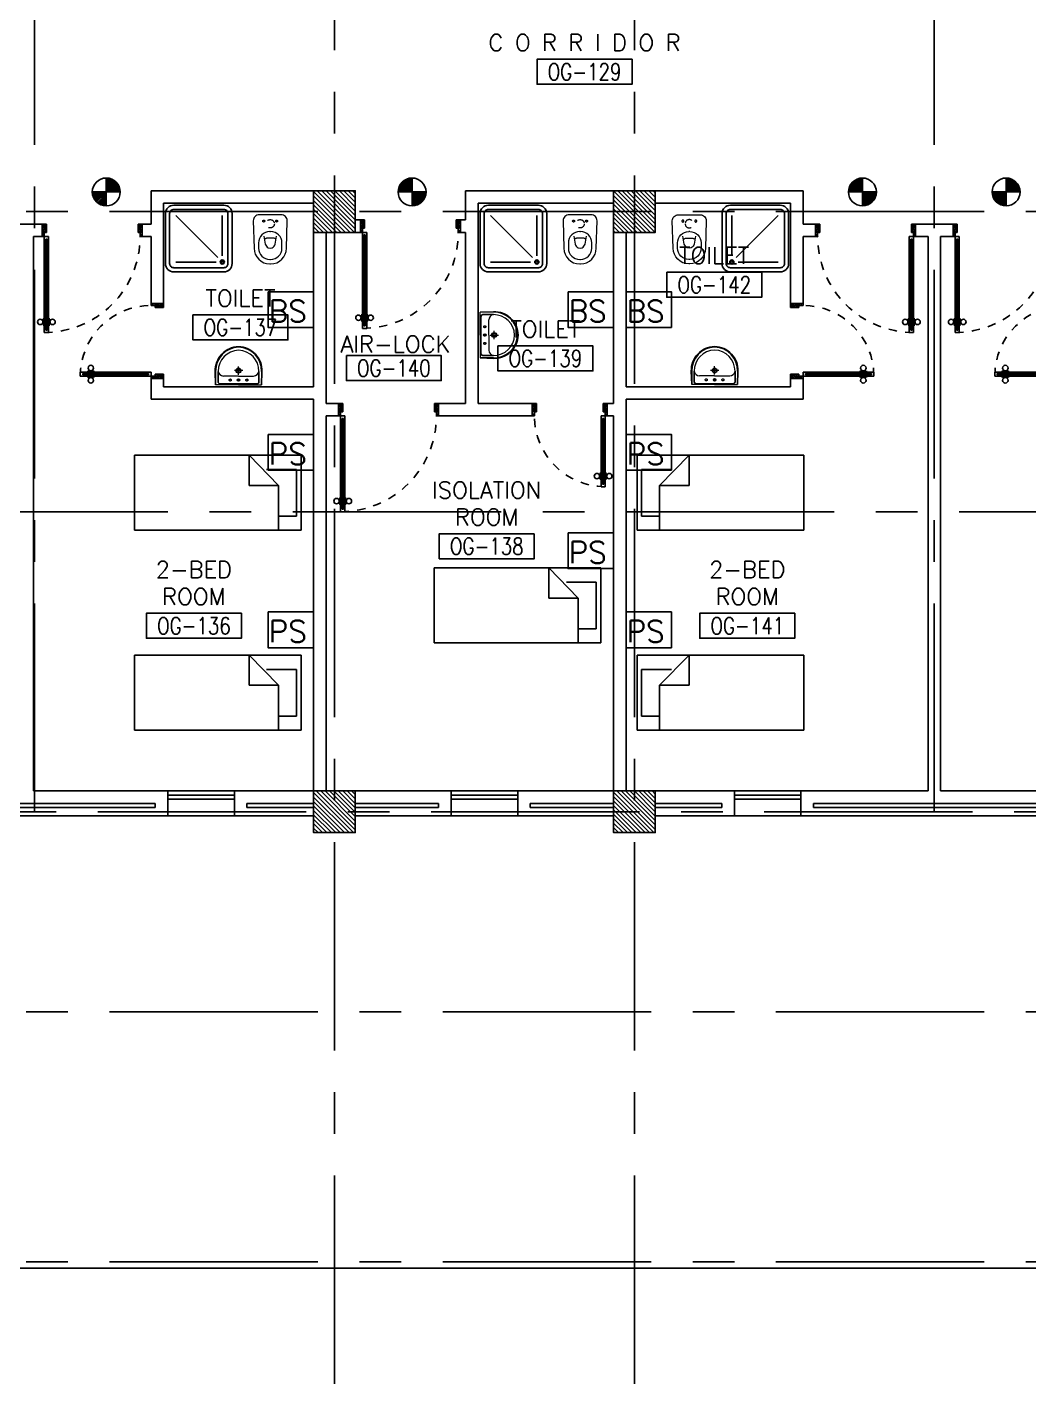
# Model space of a CAD drawing. Extents: x 276011.4 to 276105.3, y 57291.9 to 57371.4.
# Drawn here: x 276073.13 to 276085.15, y 57291.9 to 57308.18 of the extents above; entities that cross this region are included whole.
import ezdxf
from ezdxf.enums import TextEntityAlignment as Align

# ---------------------------------------------------------------- set-up
doc = ezdxf.new("R2010")
doc.units = 0
doc.header["$MEASUREMENT"] = 0
doc.header["$PDMODE"] = 34
for name, pattern in [('CENTERX2', [4, 2.5, -0.5, 0.5, -0.5]), ('DASHED', [0.75, 0.5, -0.25]), ('HIDDEN', [0.375, 0.25, -0.125]), ('HIDDEN2', [0.1875, 0.125, -0.0625])]:
    doc.linetypes.add(name, pattern=pattern)
doc.layers.get('0').update_dxf_attribs({"color": 11, "linetype": 'CONTINUOUS'})
doc.layers.get('DEFPOINTS').update_dxf_attribs({"color": 11, "linetype": 'CONTINUOUS'})
for name, color, linetype in [('AX-DIM', 11, 'CONTINUOUS'), ('AXES', 11, 'CENTERX2'), ('COL', 11, 'CONTINUOUS'), ('DOOR', 11, 'CONTINUOUS'), ('E-SYSTEM', 4, 'CONTINUOUS'), ('FIX', 11, 'CONTINUOUS'), ('FUR', 11, 'CONTINUOUS'), ('HAT', 11, 'CONTINUOUS'), ('INSUL', 11, 'CONTINUOUS'), ('RM-BOX', 11, 'CONTINUOUS'), ('RM-NAME', 11, 'CONTINUOUS'), ('RM-NO', 11, 'CONTINUOUS'), ('WALL', 11, 'CONTINUOUS'), ('WIN', 11, 'CONTINUOUS')]:
    doc.layers.add(name, color=color, linetype=linetype)
doc.styles.add('ROMANS', font='ROMANS.shx', dxfattribs={"width": 0.6})
doc.dimstyles.new('STANDARD in', dxfattribs={"dimtxt": 0.24, "dimasz": 0.1, "dimexe": 0.07, "dimexo": 0.05, "dimgap": 0.05, "dimtad": 1, "dimdec": 0, "dimlfac": 1000, "dimzin": 0, "dimdsep": 46, "dimtxsty": 'ROMANS', "dimblk": 'ARCHTICK', "dimcen": 0.05, "dimdle": 0.05, "dimclrd": 7, "dimclre": 7, "dimclrt": 2, "dimadec": 0, "dimazin": 0, "dimtfac": 1, "dimtdec": 0, "dimtmove": 2, "dimatfit": 3, "dimldrblk": 'ARCHTICK', "dimfxl": 0, "dimtolj": 1, "dimtzin": 0, "dimarcsym": 0})

# ---------------------------------------------------------------- blocks, each defined once
blk = doc.blocks.new('_ARCHTICK')
at = {"color": 0, "linetype": 'ByBlock', "const_width": 0.15}
blk.add_lwpolyline([(-0.5, -0.5), (0.5, 0.5)], dxfattribs=at)
blk = doc.blocks.new('*D160')
at = {"layer": 'AX-DIM', "color": 7, "lineweight": -2, "ltscale": 0.3}
for p, q in [((276103.265, 57298.513), (276103.985, 57298.513)), ((276103.915, 57298.563), (276103.915, 57293.238)), ((276061.32, 57293.288), (276103.985, 57293.288))]:
    blk.add_line(p, q, dxfattribs=at)
at = {"layer": 'DEFPOINTS', "color": 0, "ltscale": 0.3}
for p in [(276103.215, 57298.513), (276061.27, 57293.288), (276103.915, 57293.288)]:
    blk.add_point(p, dxfattribs=at)
at = {"layer": 'AX-DIM', "color": 7, "lineweight": -2, "ltscale": 0.3, "xscale": 0.1, "yscale": 0.1, "zscale": 0.1}
for p, rotation in [((276103.915, 57298.513), 90), ((276103.915, 57293.288), 270)]:
    blk.add_blockref('_ARCHTICK', p, dxfattribs=dict(at, rotation=rotation))
at = {"layer": 'AX-DIM', "color": 2, "ltscale": 0.3, "insert": (276103.745, 57295.9), "char_height": 0.24, "attachment_point": 5, "rotation": 90, "style": 'ROMANS'}
blk.add_mtext('\\A1;5225', dxfattribs=at)
blk = doc.blocks.new('RM1')
at = {"layer": 'RM-BOX'}
blk.add_lwpolyline([(570, -200), (-570, -200), (-570, -500), (570, -500)], close=True, dxfattribs=at)
at = {"layer": 'RM-NAME', "style": 'ROMANS'}
for tag, p in [('ROOMNAME1', (0, 324)), ('ROOMNAME2', (0, 0))]:
    blk.add_attdef(tag, text='', height=200, dxfattribs=at).set_placement(p, align=Align.MIDDLE)
at = {"layer": 'RM-NO', "style": 'ROMANS', "width": 0.8}
blk.add_attdef('ROOMNO', text='', height=200, dxfattribs=at).set_placement((0, -350), align=Align.MIDDLE)
blk = doc.blocks.new('*X49')
at = {"color": 0}
for p, q in [((235129, 169898), (235620, 170390)), ((235129, 169951), (235567, 170390)), ((235129, 170004), (235514, 170390)), ((235129, 170057), (235461, 170390)), ((235129, 170110), (235408, 170390)), ((235129, 170163), (235355, 170390)), ((235129, 170216), (235302, 170390)), ((235129, 170269), (235249, 170390)), ((235129, 170322), (235196, 170390)), ((235129, 170375), (235143, 170390)), ((235173, 169890), (235629, 170345)), ((235226, 169890), (235629, 170292)), ((235279, 169890), (235629, 170239)), ((235332, 169890), (235629, 170186)), ((235385, 169890), (235629, 170133)), ((235439, 169890), (235629, 170080)), ((235492, 169890), (235629, 170027)), ((235545, 169890), (235629, 169974)), ((235598, 169890), (235629, 169921))]:
    blk.add_line(p, q, dxfattribs=at)
blk = doc.blocks.new('COL50')
at = {"layer": 'COL'}
blk.add_lwpolyline([(-250, 250), (-250, -250), (250, -250), (250, 250)], close=True, dxfattribs=at)
blk = doc.blocks.new('*X46')
at = {"color": 0}
for p, q in [((235129, 177110), (235608, 177590)), ((235129, 177163), (235555, 177590)), ((235129, 177217), (235502, 177590)), ((235129, 177270), (235449, 177590)), ((235129, 177323), (235396, 177590)), ((235129, 177376), (235343, 177590)), ((235129, 177429), (235290, 177590)), ((235129, 177482), (235237, 177590)), ((235129, 177535), (235184, 177590)), ((235161, 177090), (235629, 177557)), ((235214, 177090), (235629, 177504)), ((235267, 177090), (235629, 177451)), ((235320, 177090), (235629, 177398)), ((235373, 177090), (235629, 177345)), ((235426, 177090), (235629, 177292)), ((235479, 177090), (235629, 177239)), ((235532, 177090), (235629, 177186)), ((235585, 177090), (235629, 177133))]:
    blk.add_line(p, q, dxfattribs=at)
blk = doc.blocks.new('*X50')
at = {"color": 0}
for p, q in [((238727, 169890), (239227, 170390)), ((238729, 169945), (239174, 170390)), ((238729, 169998), (239121, 170390)), ((238729, 170051), (239067, 170390)), ((238729, 170104), (239014, 170390)), ((238729, 170157), (238961, 170390)), ((238729, 170210), (238908, 170390)), ((238729, 170263), (238855, 170390)), ((238729, 170316), (238802, 170390)), ((238729, 170369), (238749, 170390)), ((238780, 169890), (239229, 170339)), ((238833, 169890), (239229, 170286)), ((238886, 169890), (239229, 170233)), ((238939, 169890), (239229, 170180)), ((238992, 169890), (239229, 170127)), ((239045, 169890), (239229, 170074)), ((239098, 169890), (239229, 170020)), ((239151, 169890), (239229, 169967)), ((239204, 169890), (239229, 169914))]:
    blk.add_line(p, q, dxfattribs=at)
blk = doc.blocks.new('*X45')
at = {"color": 0}
for p, q in [((238729, 177104), (239214, 177590)), ((238729, 177157), (239161, 177590)), ((238729, 177210), (239108, 177590)), ((238729, 177263), (239055, 177590)), ((238729, 177316), (239002, 177590)), ((238729, 177369), (238949, 177590)), ((238729, 177422), (238896, 177590)), ((238729, 177475), (238843, 177590)), ((238729, 177528), (238790, 177590)), ((238729, 177581), (238737, 177590)), ((238767, 177090), (239229, 177551)), ((238820, 177090), (239229, 177498)), ((238873, 177090), (239229, 177445)), ((238926, 177090), (239229, 177392)), ((238979, 177090), (239229, 177339)), ((239032, 177090), (239229, 177286)), ((239085, 177090), (239229, 177233)), ((239138, 177090), (239229, 177180)), ((239191, 177090), (239229, 177127))]:
    blk.add_line(p, q, dxfattribs=at)
blk = doc.blocks.new('DOOR100')
at = {"layer": 'DOOR', "color": 0, "linetype": 'ByBlock'}
for p, q in [((-82, 1205), (-91, 1205)), ((-91, 1205), (-91, 1140)), ((-82, 1140), (-91, 1140)), ((-75, 1218), (-82, 1218)), ((-82, 1128), (-82, 1218)), ((-82, 1205), (-82, 1140)), ((-25, 1300), (-75, 1300)), ((-75, 1300), (-25, 1300)), ((-75, 1250), (-75, 1300)), ((-58, 1250), (-75, 1250)), ((-42, 1270), (-58, 1270)), ((-58, 1250), (-58, 1270)), ((-42, 1250), (-42, 1270)), ((-25, 1250), (-42, 1250)), ((-25, 1250), (-25, 1300)), ((-25, 1218), (-18, 1218)), ((-18, 1128), (-18, 1218)), ((-18, 1205), (-9, 1205)), ((-18, 1205), (-18, 1140)), ((-18, 1140), (-9, 1140)), ((-9, 1205), (-9, 1140)), ((-75, 1128), (-82, 1128)), ((-25, 1128), (-18, 1128)), ((-75, 200), (-58, 200)), ((-75, 150), (-75, 200)), ((-58, 200), (-58, 180)), ((-58, 180), (-42, 180)), ((-42, 200), (-25, 200)), ((-42, 180), (-42, 200)), ((-25, 200), (-25, 150)), ((-1200, 0), (-1200, 150)), ((-1200, 150), (-1175, 150)), ((-1200, 150), (-1200, 0)), ((-1150, 0), (-1200, 0)), ((-1175, 150), (-1175, 100)), ((-1175, 100), (-1150, 100)), ((-1150, 100), (-1150, 0)), ((-75, 150), (-25, 150)), ((-50, 100), (-50, 0)), ((-25, 100), (-50, 100)), ((-50, 0), (0, 0)), ((0, 150), (-25, 150)), ((-25, 150), (-25, 100)), ((0, 150), (0, 0))]:
    blk.add_line(p, q, dxfattribs=at)
at = {"layer": 'DOOR', "linetype": 'ByBlock'}
for p, q in [((-75, 1250), (-75, 200)), ((-58, 200), (-58, 1250)), ((-42, 200), (-42, 1250)), ((-25, 200), (-25, 1250)), ((0, 0), (0, 150))]:
    blk.add_line(p, q, dxfattribs=at)
at = {"layer": 'DOOR', "color": 9, "linetype": 'ByBlock'}
for p, q in [((-1150, 0), (-1200, 114)), ((-1150, 0), (-1200, 40)), ((-1150, 0), (-1163, 100)), ((-50, 0), (0, 114)), ((-50, 0), (-37, 100)), ((-50, 0), (0, 40))]:
    blk.add_line(p, q, dxfattribs=at)
at = {"layer": 'DOOR', "color": 0, "linetype": 'ByBlock'}
for centre in [(-124, 1173), (24, 1173)]:
    blk.add_circle(centre, 32.4, dxfattribs=at)
at = {"layer": 'DOOR', "linetype": 'HIDDEN', "ltscale": 0.5}
blk.add_arc((-25, 150), 1150, 90, 180.0001, dxfattribs=at)
at = {"layer": 'DOOR', "color": 9, "linetype": 'ByBlock'}
for centre, radius, start, end in [((-1150, 0), 154, 103.7142, 108.8947), ((-1150, 0), 134, 100.72, 111.8402), ((-1150, 0), 94.4, 90, 121.9818), ((-1150, 0), 74.4, 90, 132.2236), ((-1150, 0), 54.4, 90, 156.7926), ((-1150, 0), 34.4, 90, 180), ((-1150, 0), 14.4, 90, 180), ((-50, 0), 94.4, 58.0182, 90), ((-50, 0), 74.4, 47.7764, 90), ((-50, 0), 54.4, 23.2074, 90), ((-50, 0), 34.4, 0, 90), ((-50, 0), 14.4, 0, 90), ((-50, 0), 134, 68.1598, 79.28), ((-50, 0), 114, 64.0838, 77.3774), ((-50, 0), 154, 71.1053, 76.2858)]:
    blk.add_arc(centre, radius, start, end, dxfattribs=at)
blk = doc.blocks.new('DOOR90')
at = {"layer": 'DOOR', "color": 0, "linetype": 'ByBlock'}
for p, q in [((-150, 0), (-150, -25)), ((-150, 0), (0, 0)), ((0, -50), (0, 0)), ((-1000, -25), (-1000, -75)), ((-1000, -75), (-1000, -25)), ((-950, -25), (-1000, -25)), ((-950, -75), (-1000, -75)), ((-970, -42), (-970, -58)), ((-950, -42), (-970, -42)), ((-950, -58), (-970, -58)), ((-950, -25), (-950, -42)), ((-950, -58), (-950, -75)), ((-918, -25), (-918, -18)), ((-828, -18), (-918, -18)), ((-918, -75), (-918, -82)), ((-828, -82), (-918, -82)), ((-905, -18), (-905, -9)), ((-905, -9), (-840, -9)), ((-905, -18), (-840, -18)), ((-905, -82), (-905, -91)), ((-905, -82), (-840, -82)), ((-905, -91), (-840, -91)), ((-840, -18), (-840, -9)), ((-840, -82), (-840, -91)), ((-828, -25), (-828, -18)), ((-828, -75), (-828, -82)), ((-200, -42), (-200, -25)), ((-200, -25), (-150, -25)), ((-180, -42), (-200, -42)), ((-200, -75), (-200, -58)), ((-200, -58), (-180, -58)), ((-150, -75), (-200, -75)), ((-180, -58), (-180, -42)), ((-150, -75), (-150, -25)), ((-150, -25), (-100, -25)), ((-100, -25), (-100, -50)), ((-100, -50), (0, -50)), ((-150, -900), (-150, -875)), ((-150, -875), (-100, -875)), ((0, -900), (-150, -900)), ((-150, -900), (0, -900)), ((-100, -850), (0, -850)), ((-100, -875), (-100, -850)), ((0, -850), (0, -900))]:
    blk.add_line(p, q, dxfattribs=at)
at = {"layer": 'DOOR', "color": 9, "linetype": 'ByBlock'}
for p, q in [((0, -50), (-114, 0)), ((0, -50), (-40, 0)), ((0, -50), (-100, -37)), ((0, -850), (-114, -900)), ((0, -850), (-100, -863)), ((0, -850), (-40, -900))]:
    blk.add_line(p, q, dxfattribs=at)
at = {"layer": 'DOOR', "linetype": 'ByBlock'}
for p, q in [((-200, -25), (-950, -25)), ((-200, -42), (-950, -42)), ((-200, -58), (-950, -58)), ((-950, -75), (-200, -75))]:
    blk.add_line(p, q, dxfattribs=at)
at = {"layer": 'DOOR', "color": 0, "linetype": 'ByBlock'}
for centre in [(-873, 24), (-873, -124)]:
    blk.add_circle(centre, 32.4, dxfattribs=at)
at = {"layer": 'DOOR', "color": 9, "linetype": 'ByBlock'}
for centre, radius, start, end in [((0, -50), 154, 161.1053, 166.2858), ((0, -50), 134, 158.1598, 169.28), ((0, -50), 94.4, 148.0182, 180), ((0, -50), 74.4, 137.7764, 180), ((0, -50), 114, 154.0838, 167.3774), ((0, -50), 54.4, 113.2074, 180), ((0, -50), 34.4, 90, 180), ((0, -50), 14.4, 90, 180), ((0, -850), 154, 193.7142, 198.8947), ((0, -850), 134, 190.72, 201.8402), ((0, -850), 94.4, 180, 211.9818), ((0, -850), 74.4, 180, 222.2236), ((0, -850), 54.4, 180, 246.7926), ((0, -850), 34.4, 180, 270), ((0, -850), 14.4, 180, 270)]:
    blk.add_arc(centre, radius, start, end, dxfattribs=at)
at = {"layer": 'DOOR', "linetype": 'HIDDEN', "ltscale": 0.5}
blk.add_arc((-150, -25), 850, 180, 270, dxfattribs=at)
blk = doc.blocks.new('LAV1')
at = {"layer": 'FIX', "linetype": 'ByBlock', "ltscale": 0.3}
for p, q in [((-280, 210), (-275, 50)), ((-245, 210), (-245, 85)), ((245, 210), (245, 85)), ((280, 210), (275, 50)), ((0, 60), (-220, 60)), ((0, 60), (220, 60))]:
    blk.add_line(p, q, dxfattribs=at)
at = {"layer": 'FIX', "linetype": 'Continuous', "lineweight": 20}
for p, q in [((-275, 210), (-275, 50)), ((275, 210), (275, 50)), ((0, 50), (-275, 50)), ((0, 50), (-252, 50)), ((0, 155), (-181, 155)), ((0, 155), (181, 155)), ((0, 50), (252, 50)), ((0, 50), (275, 50))]:
    blk.add_line(p, q, dxfattribs=at)
at = {"layer": 'FIX', "linetype": 'DASHED', "lineweight": 20, "ltscale": 0.05}
for p, q in [((50, 220), (-50, 220)), ((0, 170), (0, 270)), ((0, 170), (0, 270))]:
    blk.add_line(p, q, dxfattribs=at)
at = {"layer": 'FIX', "lineweight": 20}
for p, q in [((16, 107), (-15, 107)), ((0, 92), (0, 123))]:
    blk.add_line(p, q, dxfattribs=at)
for centre, radius in [((0, 220), 29.5), ((0, 220), 22.5), ((0, 107), 15.5)]:
    blk.add_circle(centre, radius, dxfattribs=at)
at = {"layer": 'FIX', "linetype": 'HIDDEN', "lineweight": 20, "ltscale": 0.05}
for centre in [(-100, 107), (100, 107)]:
    blk.add_circle(centre, 12.4, dxfattribs=at)
at = {"layer": 'FIX', "linetype": 'ByBlock', "ltscale": 0.3}
for centre, radius, start, end in [((7, 220), 287, 91.3776, 182.0064), ((-7, 220), 287, 357.9936, 88.6224), ((-220, 85), 24.9, 179.7021, 269.9486), ((220, 85), 24.9, 270.0514, 0.2979)]:
    blk.add_arc(centre, radius, start, end, dxfattribs=at)
at = {"layer": 'FIX', "linetype": 'Continuous', "lineweight": 20}
for centre, radius, start, end in [((8, 217), 283, 91.6988, 181.351), ((-8, 217), 283, 358.649, 88.3012), ((8, 212), 253, 91.7328, 180.4884), ((-8, 212), 253, 359.5116, 88.2672), ((-179, 222), 66.9, 190.2006, 268.0786), ((179, 222), 66.9, 271.9214, 349.7994)]:
    blk.add_arc(centre, radius, start, end, dxfattribs=at)
blk = doc.blocks.new('WC1')
at = {"layer": 'FIX', "lineweight": 20}
for p, q in [((-210, 204), (-538, 194)), ((-727, 5), (-727, -5)), ((-674, 5), (-674, -5)), ((-534, 24), (-540, 0)), ((-540, 0), (-534, -24)), ((-475, 141), (-538, 141)), ((-395, 76), (-490, 60)), ((-339, 5), (-339, -5)), ((-538, -141), (-475, -141)), ((-490, -60), (-395, -76)), ((-538, -194), (-210, -204))]:
    blk.add_line(p, q, dxfattribs=at)
at = {"layer": 'FIX', "linetype": 'Continuous', "lineweight": 20}
blk.add_line((-420, -47), (-420, 45), dxfattribs=at)
at = {"layer": 'FIX', "lineweight": 20}
blk.add_lwpolyline([(-213, -204), (-210, -204, 0.414214), (-137, -131), (-137, 0), (-137, 131, 0.414214), (-210, 204)], format="xyb", dxfattribs=at)
at = {"layer": 'FIX', "linetype": 'HIDDEN2', "lineweight": 20, "ltscale": 0.3}
blk.add_circle((-245, 0), 49.8, dxfattribs=at)
at = {"layer": 'FIX', "linetype": 'HIDDEN', "lineweight": 20, "ltscale": 0.05}
for centre in [(-213, 78), (-213, -77)]:
    blk.add_circle(centre, 11.6, dxfattribs=at)
at = {"layer": 'FIX', "lineweight": 20}
for centre, radius, start, end in [((-538, 5), 189, 90, 180), ((-538, 5), 136, 90, 180), ((-473, -7), 68.2, 128.9242, 152.8468), ((-464, -18), 82, 108.496, 128.9242), ((-475, 5), 136, 360, 90), ((-538, -5), 189, 180, 270), ((-538, -5), 136, 180, 270), ((-473, 7), 68.2, 207.1532, 231.0758), ((-464, 18), 82, 231.0758, 251.504), ((-475, -5), 136, 270, 0)]:
    blk.add_arc(centre, radius, start, end, dxfattribs=at)
at = {"layer": 'FIX', "linetype": 'Continuous', "lineweight": 20}
for centre, start, end in [((-443, 46), 357.6662, 91.6121), ((-442, -46), 268.3879, 2.3338)]:
    blk.add_arc(centre, 22.3, start, end, dxfattribs=at)
blk = doc.blocks.new('SHR1')
at = {"layer": 'FIX'}
for p, q in [((-196, 196), (-700, 700)), ((-143, 218), (-143, 700)), ((-218, 143), (-700, 143))]:
    blk.add_line(p, q, dxfattribs=at)
for points in [[(-825, 125), (-825, 725, -0.414214), (-725, 825), (-125, 825, -0.414214), (-25, 725), (-25, 125, -0.414214), (-125, 25), (-725, 25, -0.414214)], [(-775, 125), (-775, 725, -0.414214), (-725, 775), (-125, 775, -0.414214), (-75, 725), (-75, 125, -0.414214), (-125, 75), (-725, 75, -0.414214)]]:
    blk.add_lwpolyline(points, format="xyb", close=True, dxfattribs=at)
for radius in [25, 15]:
    blk.add_circle((-143, 143), radius, dxfattribs=at)

msp = doc.modelspace()

# ---------------------------------------------------------------- linework, layer by layer
at = {"layer": 'AXES'}
for p, q in [((276076.8155, 57291.8986), (276076.8155, 57370.7113)), ((276080.4155, 57291.8986), (276080.4155, 57370.7113)), ((276073.2155, 57298.7629), (276073.2155, 57357.5829)), ((276084.0155, 57298.7629), (276084.0155, 57357.5829)), ((276104.6155, 57305.9629), (276052.5255, 57305.9629)), ((276094.8155, 57302.3629), (276052.5255, 57302.3629)), ((276033.9755, 57298.7629), (276104.6155, 57298.7629)), ((276104.6155, 57296.3629), (276052.5255, 57296.3629)), ((276104.6155, 57293.3629), (276052.5255, 57293.3629))]:
    msp.add_line(p, q, dxfattribs=at)
at = {"layer": 'COL'}
for points in [[(276077.0655, 57299.0129), (276077.0655, 57298.5129), (276076.5655, 57298.5129), (276076.5655, 57299.0129)], [(276080.6655, 57299.0129), (276080.6655, 57298.5129), (276080.1655, 57298.5129), (276080.1655, 57299.0129)]]:
    msp.add_lwpolyline(points, close=True, dxfattribs=at)
at = {"layer": 'E-SYSTEM', "color": 4}
for p, q in [((276074.0776, 57306.3664), (276074.0776, 57306.0321)), ((276074.0776, 57306.3543), (276074.0894, 57306.366)), ((276074.0776, 57306.3366), (276074.1052, 57306.3641)), ((276074.0776, 57306.3189), (276074.1197, 57306.361)), ((276074.0776, 57306.3012), (276074.1333, 57306.3569)), ((276074.0776, 57306.2836), (276074.1459, 57306.3518)), ((276074.0776, 57306.2659), (276074.1577, 57306.346)), ((276074.0776, 57306.2482), (276074.1688, 57306.3394)), ((276074.0776, 57306.2305), (276074.1791, 57306.332)), ((276074.0776, 57306.2128), (276074.1888, 57306.3241)), ((276074.0817, 57306.1992), (276074.1978, 57306.3154)), ((276074.0994, 57306.1992), (276074.2062, 57306.3061)), ((276074.117, 57306.1992), (276074.2139, 57306.2961)), ((276074.1347, 57306.1992), (276074.2209, 57306.2854)), ((276074.1524, 57306.1992), (276074.2271, 57306.274)), ((276074.1701, 57306.1992), (276074.2326, 57306.2618)), ((276074.1878, 57306.1992), (276074.2373, 57306.2488)), ((276074.2054, 57306.1992), (276074.241, 57306.2348)), ((276077.6205, 57306.1992), (276077.5849, 57306.2348)), ((276077.6381, 57306.1992), (276077.5886, 57306.2488)), ((276077.6558, 57306.1992), (276077.5933, 57306.2618)), ((276077.6735, 57306.1992), (276077.5987, 57306.274)), ((276077.6912, 57306.1992), (276077.605, 57306.2854)), ((276077.7088, 57306.1992), (276077.612, 57306.2961)), ((276077.7265, 57306.1992), (276077.6197, 57306.3061)), ((276077.7442, 57306.1992), (276077.6281, 57306.3154)), ((276077.7483, 57306.2128), (276077.6371, 57306.3241)), ((276077.7483, 57306.2305), (276077.6468, 57306.332)), ((276077.7483, 57306.2482), (276077.6571, 57306.3394)), ((276077.7483, 57306.2659), (276077.6682, 57306.346)), ((276077.7483, 57306.2836), (276077.68, 57306.3518)), ((276077.7483, 57306.3012), (276077.6926, 57306.3569)), ((276077.7483, 57306.3189), (276077.7062, 57306.361)), ((276077.7483, 57306.3366), (276077.7207, 57306.3641)), ((276077.7483, 57306.3543), (276077.7365, 57306.366)), ((276077.7483, 57306.3664), (276077.7483, 57306.0321)), ((276083.0256, 57306.1992), (276082.99, 57306.2348)), ((276083.0432, 57306.1992), (276082.9937, 57306.2488)), ((276083.0609, 57306.1992), (276082.9984, 57306.2618)), ((276083.0786, 57306.1992), (276083.0038, 57306.274)), ((276083.0963, 57306.1992), (276083.0101, 57306.2854)), ((276083.1139, 57306.1992), (276083.0171, 57306.2961)), ((276083.1316, 57306.1992), (276083.0248, 57306.3061)), ((276083.1493, 57306.1992), (276083.0332, 57306.3154)), ((276083.1534, 57306.2128), (276083.0422, 57306.3241)), ((276083.1534, 57306.2305), (276083.0519, 57306.332)), ((276083.1534, 57306.2482), (276083.0622, 57306.3394)), ((276083.1534, 57306.2659), (276083.0733, 57306.346)), ((276083.1534, 57306.2836), (276083.0851, 57306.3518)), ((276083.1534, 57306.3012), (276083.0977, 57306.3569)), ((276083.1534, 57306.3189), (276083.1113, 57306.361)), ((276083.1534, 57306.3366), (276083.1258, 57306.3641)), ((276083.1534, 57306.3543), (276083.1416, 57306.366)), ((276083.1534, 57306.3664), (276083.1534, 57306.0321)), ((276084.8776, 57306.3664), (276084.8776, 57306.0321)), ((276084.8776, 57306.3543), (276084.8894, 57306.366)), ((276084.8776, 57306.3366), (276084.9052, 57306.3641)), ((276084.8776, 57306.3189), (276084.9197, 57306.361)), ((276084.8776, 57306.3012), (276084.9333, 57306.3569)), ((276084.8776, 57306.2836), (276084.9459, 57306.3518)), ((276084.8776, 57306.2659), (276084.9577, 57306.346)), ((276084.8776, 57306.2482), (276084.9688, 57306.3394)), ((276084.8776, 57306.2305), (276084.9791, 57306.332)), ((276084.8776, 57306.2128), (276084.9888, 57306.3241)), ((276084.8817, 57306.1992), (276084.9978, 57306.3154)), ((276084.8994, 57306.1992), (276085.0062, 57306.3061)), ((276084.917, 57306.1992), (276085.0139, 57306.2961)), ((276084.9347, 57306.1992), (276085.0209, 57306.2854)), ((276084.9524, 57306.1992), (276085.0271, 57306.274)), ((276084.9701, 57306.1992), (276085.0326, 57306.2618)), ((276084.9878, 57306.1992), (276085.0373, 57306.2488)), ((276085.0054, 57306.1992), (276085.041, 57306.2348)), ((276074.2448, 57306.1992), (276073.9104, 57306.1992)), ((276073.9109, 57306.1875), (276073.9226, 57306.1992)), ((276073.9127, 57306.1717), (276073.9403, 57306.1992)), ((276073.9158, 57306.1571), (276073.9579, 57306.1992)), ((276073.92, 57306.1436), (276073.9756, 57306.1992)), ((276073.925, 57306.131), (276073.9933, 57306.1992)), ((276073.9309, 57306.1191), (276074.011, 57306.1992)), ((276073.9375, 57306.1081), (276074.0287, 57306.1992)), ((276073.9448, 57306.0977), (276074.0463, 57306.1992)), ((276073.9528, 57306.088), (276074.064, 57306.1992)), ((276073.9615, 57306.079), (276074.0776, 57306.1952)), ((276073.9708, 57306.0707), (276074.0776, 57306.1775)), ((276073.9808, 57306.063), (276074.0776, 57306.1598)), ((276073.9915, 57306.056), (276074.0776, 57306.1421)), ((276074.0029, 57306.0497), (276074.0776, 57306.1245)), ((276074.0151, 57306.0442), (276074.0776, 57306.1068)), ((276074.0281, 57306.0396), (276074.0776, 57306.0891)), ((276074.0421, 57306.0359), (276074.0776, 57306.0714)), ((276074.2231, 57306.1992), (276074.2435, 57306.2197)), ((276074.2408, 57306.1992), (276074.2447, 57306.2032)), ((276077.5811, 57306.1992), (276077.9154, 57306.1992)), ((276077.5851, 57306.1992), (276077.5812, 57306.2032)), ((276077.6028, 57306.1992), (276077.5824, 57306.2197)), ((276077.8644, 57306.079), (276077.7483, 57306.1952)), ((276077.8551, 57306.0707), (276077.7483, 57306.1775)), ((276077.8451, 57306.063), (276077.7483, 57306.1598)), ((276077.8344, 57306.056), (276077.7483, 57306.1421)), ((276077.823, 57306.0497), (276077.7483, 57306.1245)), ((276077.8108, 57306.0442), (276077.7483, 57306.1068)), ((276077.7978, 57306.0396), (276077.7483, 57306.0891)), ((276077.7838, 57306.0359), (276077.7483, 57306.0714)), ((276077.8731, 57306.088), (276077.7619, 57306.1992)), ((276077.8811, 57306.0977), (276077.7796, 57306.1992)), ((276077.8884, 57306.1081), (276077.7972, 57306.1992)), ((276077.895, 57306.1191), (276077.8149, 57306.1992)), ((276077.9009, 57306.131), (276077.8326, 57306.1992)), ((276077.9059, 57306.1436), (276077.8503, 57306.1992)), ((276077.9101, 57306.1571), (276077.8679, 57306.1992)), ((276077.9132, 57306.1717), (276077.8856, 57306.1992)), ((276077.915, 57306.1875), (276077.9033, 57306.1992)), ((276082.9862, 57306.1992), (276083.3205, 57306.1992)), ((276082.9902, 57306.1992), (276082.9863, 57306.2032)), ((276083.0079, 57306.1992), (276082.9875, 57306.2197)), ((276083.2695, 57306.079), (276083.1534, 57306.1952)), ((276083.2602, 57306.0707), (276083.1534, 57306.1775)), ((276083.2502, 57306.063), (276083.1534, 57306.1598)), ((276083.2395, 57306.056), (276083.1534, 57306.1421)), ((276083.2281, 57306.0497), (276083.1534, 57306.1245)), ((276083.2159, 57306.0442), (276083.1534, 57306.1068)), ((276083.2029, 57306.0396), (276083.1534, 57306.0891)), ((276083.1889, 57306.0359), (276083.1534, 57306.0714)), ((276083.2782, 57306.088), (276083.167, 57306.1992)), ((276083.2862, 57306.0977), (276083.1847, 57306.1992)), ((276083.2935, 57306.1081), (276083.2023, 57306.1992)), ((276083.3001, 57306.1191), (276083.22, 57306.1992)), ((276083.306, 57306.131), (276083.2377, 57306.1992)), ((276083.311, 57306.1436), (276083.2554, 57306.1992)), ((276083.3152, 57306.1571), (276083.273, 57306.1992)), ((276083.3183, 57306.1717), (276083.2907, 57306.1992)), ((276083.3201, 57306.1875), (276083.3084, 57306.1992)), ((276085.0448, 57306.1992), (276084.7104, 57306.1992)), ((276084.7109, 57306.1875), (276084.7226, 57306.1992)), ((276084.7127, 57306.1717), (276084.7403, 57306.1992)), ((276084.7158, 57306.1571), (276084.7579, 57306.1992)), ((276084.72, 57306.1436), (276084.7756, 57306.1992)), ((276084.725, 57306.131), (276084.7933, 57306.1992)), ((276084.7309, 57306.1191), (276084.811, 57306.1992)), ((276084.7375, 57306.1081), (276084.8287, 57306.1992)), ((276084.7448, 57306.0977), (276084.8463, 57306.1992)), ((276084.7528, 57306.088), (276084.864, 57306.1992)), ((276084.7615, 57306.079), (276084.8776, 57306.1952)), ((276084.7708, 57306.0707), (276084.8776, 57306.1775)), ((276084.7808, 57306.063), (276084.8776, 57306.1598)), ((276084.7915, 57306.056), (276084.8776, 57306.1421)), ((276084.8029, 57306.0497), (276084.8776, 57306.1245)), ((276084.8151, 57306.0442), (276084.8776, 57306.1068)), ((276084.8281, 57306.0396), (276084.8776, 57306.0891)), ((276084.8421, 57306.0359), (276084.8776, 57306.0714)), ((276085.0231, 57306.1992), (276085.0435, 57306.2197)), ((276085.0408, 57306.1992), (276085.0447, 57306.2032)), ((276074.0572, 57306.0333), (276074.0776, 57306.0537)), ((276074.0737, 57306.0321), (276074.0776, 57306.0361)), ((276077.7687, 57306.0333), (276077.7483, 57306.0537)), ((276077.7522, 57306.0321), (276077.7483, 57306.0361)), ((276083.1738, 57306.0333), (276083.1534, 57306.0537)), ((276083.1573, 57306.0321), (276083.1534, 57306.0361)), ((276084.8572, 57306.0333), (276084.8776, 57306.0537)), ((276084.8737, 57306.0321), (276084.8776, 57306.0361))]:
    msp.add_line(p, q, dxfattribs=at)
for points in [[(276076.0203, 57305.0022), (276076.0203, 57304.5736), (276076.5655, 57304.5736), (276076.5655, 57305.0022)], [(276079.6203, 57305.0022), (276079.6203, 57304.5736), (276080.1655, 57304.5736), (276080.1655, 57305.0022)], [(276080.3155, 57305.0022), (276080.3155, 57304.5736), (276080.8607, 57304.5736), (276080.8607, 57305.0022)], [(276076.0203, 57303.2906), (276076.0203, 57302.862), (276076.5655, 57302.862), (276076.5655, 57303.2906)], [(276080.3155, 57303.2906), (276080.3155, 57302.862), (276080.8607, 57302.862), (276080.8607, 57303.2906)], [(276079.6203, 57302.1087), (276079.6203, 57301.6801), (276080.1655, 57301.6801), (276080.1655, 57302.1087)], [(276076.0203, 57301.16), (276076.0203, 57300.7314), (276076.5655, 57300.7314), (276076.5655, 57301.16)], [(276080.3155, 57301.16), (276080.3155, 57300.7314), (276080.8607, 57300.7314), (276080.8607, 57301.16)]]:
    msp.add_lwpolyline(points, close=True, dxfattribs=at)
for centre in [(276074.0776, 57306.1992), (276077.7483, 57306.1992), (276083.1534, 57306.1992), (276084.8776, 57306.1992)]:
    msp.add_circle(centre, 0.1672, dxfattribs=at)
at = {"layer": 'FIX'}
msp.add_line((276075.4885, 57306.0399), (276074.8885, 57306.0399), dxfattribs=at)
at = {"layer": 'FIX', "extrusion": (0, 0, -1)}
for centre, major_axis, start_param, end_param in [((276074.8885, 57305.9399), (0.0707, 0.0707), 3.9269908, 5.4977871), ((276075.4885, 57305.9399), (-0.0707, 0.0707), 0.7853982, 2.3561945)]:
    msp.add_ellipse(centre, major_axis=major_axis, ratio=1, start_param=start_param, end_param=end_param, dxfattribs=at)
at = {"layer": 'FUR'}
for p, q in [((276076.4179, 57303.0398), (276074.4179, 57303.0398)), ((276074.4179, 57303.0398), (276074.4179, 57302.1398)), ((276075.7929, 57303.0398), (276075.7929, 57302.6786)), ((276076.1463, 57302.6786), (276075.7929, 57303.0398)), ((276076.4179, 57302.1398), (276076.4179, 57303.0398)), ((276080.4476, 57303.0398), (276082.4476, 57303.0398)), ((276080.4476, 57302.1398), (276080.4476, 57303.0398)), ((276080.7192, 57302.6786), (276081.0726, 57303.0398)), ((276081.0726, 57303.0398), (276081.0726, 57302.6786)), ((276082.4476, 57303.0398), (276082.4476, 57302.1398)), ((276076.3625, 57302.8676), (276076.0028, 57302.8676)), ((276076.3625, 57302.3097), (276076.3625, 57302.8676)), ((276080.503, 57302.8676), (276080.8627, 57302.8676)), ((276080.503, 57302.3097), (276080.503, 57302.8676)), ((276076.1463, 57302.6786), (276075.7929, 57302.6786)), ((276076.1463, 57302.1398), (276076.1463, 57302.6786)), ((276080.7192, 57302.6786), (276081.0726, 57302.6786)), ((276080.7192, 57302.1398), (276080.7192, 57302.6786)), ((276076.1463, 57302.3097), (276076.3625, 57302.3097)), ((276080.7192, 57302.3097), (276080.503, 57302.3097)), ((276074.4179, 57302.1398), (276076.4179, 57302.1398)), ((276082.4476, 57302.1398), (276080.4476, 57302.1398)), ((276080.0144, 57301.6882), (276078.0144, 57301.6882)), ((276078.0144, 57301.6882), (276078.0144, 57300.7882)), ((276079.3894, 57301.6882), (276079.3894, 57301.327)), ((276079.7428, 57301.327), (276079.3894, 57301.6882)), ((276080.0144, 57300.7882), (276080.0144, 57301.6882)), ((276079.959, 57301.516), (276079.5993, 57301.516)), ((276079.959, 57300.9581), (276079.959, 57301.516)), ((276079.7428, 57301.327), (276079.3894, 57301.327)), ((276079.7428, 57300.7882), (276079.7428, 57301.327)), ((276079.7428, 57300.9581), (276079.959, 57300.9581)), ((276078.0144, 57300.7882), (276080.0144, 57300.7882)), ((276076.4179, 57300.641), (276074.4179, 57300.641)), ((276074.4179, 57300.641), (276074.4179, 57299.741)), ((276075.7929, 57300.641), (276075.7929, 57300.2798)), ((276076.1463, 57300.2798), (276075.7929, 57300.641)), ((276076.4179, 57299.741), (276076.4179, 57300.641)), ((276080.4476, 57300.641), (276082.4476, 57300.641)), ((276080.4476, 57299.741), (276080.4476, 57300.641)), ((276080.7192, 57300.2798), (276081.0726, 57300.641)), ((276081.0726, 57300.641), (276081.0726, 57300.2798)), ((276082.4476, 57300.641), (276082.4476, 57299.741)), ((276076.3625, 57300.4688), (276076.0028, 57300.4688)), ((276076.3625, 57299.9109), (276076.3625, 57300.4688)), ((276080.503, 57300.4688), (276080.8627, 57300.4688)), ((276080.503, 57299.9109), (276080.503, 57300.4688)), ((276076.1463, 57300.2798), (276075.7929, 57300.2798)), ((276076.1463, 57299.741), (276076.1463, 57300.2798)), ((276080.7192, 57300.2798), (276081.0726, 57300.2798)), ((276080.7192, 57299.741), (276080.7192, 57300.2798)), ((276076.1463, 57299.9109), (276076.3625, 57299.9109)), ((276080.7192, 57299.9109), (276080.503, 57299.9109)), ((276074.4179, 57299.741), (276076.4179, 57299.741)), ((276082.4476, 57299.741), (276080.4476, 57299.741))]:
    msp.add_line(p, q, dxfattribs=at)
at = {"layer": 'INSUL'}
for p, q in [((276074.6655, 57298.8629), (276071.7655, 57298.8629)), ((276074.6655, 57298.8129), (276071.7655, 57298.8129)), ((276074.6655, 57298.8129), (276074.6655, 57298.8629)), ((276075.7655, 57298.8629), (276076.5655, 57298.8629)), ((276075.7655, 57298.8129), (276075.7655, 57298.8629)), ((276075.7655, 57298.8129), (276076.5655, 57298.8129)), ((276077.0655, 57298.8629), (276078.0655, 57298.8629)), ((276077.0655, 57298.8129), (276078.0655, 57298.8129)), ((276078.0655, 57298.8129), (276078.0655, 57298.8629)), ((276079.1655, 57298.8629), (276080.1655, 57298.8629)), ((276079.1655, 57298.8129), (276079.1655, 57298.8629)), ((276079.1655, 57298.8129), (276080.1655, 57298.8129)), ((276080.6655, 57298.8629), (276081.4655, 57298.8629)), ((276080.6655, 57298.8129), (276081.4655, 57298.8129)), ((276081.4655, 57298.8129), (276081.4655, 57298.8629)), ((276082.5655, 57298.8129), (276082.5655, 57298.8629)), ((276085.4655, 57298.8629), (276082.5655, 57298.8629)), ((276085.4655, 57298.8129), (276082.5655, 57298.8129))]:
    msp.add_line(p, q, dxfattribs=at)
at = {"layer": 'WALL', "linetype": 'ByBlock'}
for p, q in [((276076.5655, 57306.2129), (276074.6155, 57306.2129)), ((276076.5655, 57306.0629), (276074.7655, 57306.0629)), ((276074.7655, 57306.0629), (276076.5655, 57306.0629)), ((276078.3905, 57306.2129), (276080.1635, 57306.2129)), ((276078.5405, 57306.0629), (276080.1635, 57306.0629)), ((276080.6655, 57306.2129), (276082.4405, 57306.2129)), ((276080.6655, 57306.2129), (276082.4405, 57306.2129)), ((276080.6655, 57306.0629), (276082.2905, 57306.0629)), ((276082.2905, 57306.0629), (276080.6655, 57306.0629)), ((276073.3092, 57305.8129), (276072.9467, 57305.8129)), ((276074.6155, 57305.8129), (276074.5092, 57305.8129)), ((276077.0655, 57305.8629), (276077.128, 57305.8629)), ((276078.328, 57305.8629), (276078.3905, 57305.8629)), ((276082.4405, 57305.8129), (276082.5905, 57305.8129)), ((276073.3092, 57305.6629), (276073.203, 57305.6629)), ((276074.6155, 57305.6629), (276074.5092, 57305.6629)), ((276077.0655, 57305.7129), (276077.128, 57305.7129)), ((276078.328, 57305.7129), (276078.3905, 57305.7129)), ((276082.4405, 57305.6629), (276082.5905, 57305.6629)), ((276083.7905, 57305.6629), (276083.9405, 57305.6629)), ((276076.7155, 57303.6629), (276076.8655, 57303.6629)), ((276078.0655, 57303.6629), (276078.3905, 57303.6629)), ((276078.5405, 57303.6629), (276079.1905, 57303.6629)), ((276080.0905, 57303.6629), (276080.1655, 57303.6629)), ((276076.7155, 57303.5129), (276076.8655, 57303.5129)), ((276078.0655, 57303.5129), (276079.1905, 57303.5129)), ((276080.0905, 57303.5129), (276080.1655, 57303.5129))]:
    msp.add_line(p, q, dxfattribs=at)
at = {"layer": 'WALL'}
for p, q in [((276074.6155, 57306.2129), (276074.6155, 57305.8129)), ((276074.7655, 57306.0629), (276074.7655, 57304.8629)), ((276078.3905, 57306.2129), (276078.3905, 57305.8629)), ((276078.5405, 57306.0629), (276078.5405, 57303.6629)), ((276082.2905, 57306.0629), (276082.2905, 57304.8629)), ((276082.4405, 57306.2129), (276082.4405, 57305.8129)), ((276083.7905, 57305.8129), (276084.2405, 57305.8129)), ((276073.203, 57305.6629), (276073.203, 57299.0129)), ((276074.6155, 57305.6629), (276074.6155, 57304.8629)), ((276076.5655, 57305.7129), (276076.5655, 57303.8629)), ((276076.7155, 57305.7129), (276076.7155, 57303.6629)), ((276078.3905, 57305.7129), (276078.3905, 57303.6629)), ((276080.1655, 57305.7129), (276080.1655, 57303.6629)), ((276080.3155, 57305.7129), (276080.3155, 57303.8629)), ((276082.4405, 57305.6629), (276082.4405, 57304.8629)), ((276083.9405, 57305.6629), (276083.9405, 57299.0129)), ((276084.0905, 57305.6629), (276084.0905, 57299.0129)), ((276084.0905, 57305.6629), (276084.2405, 57305.6629)), ((276074.6155, 57304.8629), (276074.7655, 57304.8629)), ((276082.4405, 57304.8629), (276082.2905, 57304.8629)), ((276074.6155, 57303.9629), (276074.7655, 57303.9629)), ((276074.6155, 57303.9629), (276074.6155, 57303.7129)), ((276074.7655, 57303.9629), (276074.7655, 57303.8629)), ((276082.4405, 57303.9629), (276082.2905, 57303.9629)), ((276082.2905, 57303.9629), (276082.2905, 57303.8629)), ((276082.4405, 57303.9629), (276082.4405, 57303.7129)), ((276074.7655, 57303.8629), (276076.5655, 57303.8629)), ((276082.2905, 57303.8629), (276080.3155, 57303.8629)), ((276074.6155, 57303.7129), (276076.5655, 57303.7129)), ((276076.5655, 57303.7129), (276076.5655, 57299.0129)), ((276079.1905, 57303.6629), (276079.1905, 57303.5129)), ((276080.0905, 57303.6629), (276080.0905, 57303.5129)), ((276082.4405, 57303.7129), (276080.3155, 57303.7129)), ((276080.3155, 57303.7129), (276080.3155, 57299.0129)), ((276076.7155, 57303.5129), (276076.7155, 57299.0129)), ((276080.1655, 57303.5129), (276080.1655, 57299.0129)), ((276074.8155, 57299.0129), (276073.203, 57299.0129)), ((276074.8155, 57298.7129), (276074.8155, 57299.0129)), ((276075.6155, 57298.7129), (276075.6155, 57299.0129)), ((276076.5655, 57299.0129), (276075.6155, 57299.0129)), ((276077.0655, 57299.0129), (276078.2155, 57299.0129)), ((276078.2155, 57298.7129), (276078.2155, 57299.0129)), ((276079.0155, 57298.7129), (276079.0155, 57299.0129)), ((276079.0155, 57299.0129), (276080.1655, 57299.0129)), ((276080.6655, 57299.0129), (276081.6155, 57299.0129)), ((276081.6155, 57298.7129), (276081.6155, 57299.0129)), ((276082.4155, 57298.7129), (276082.4155, 57299.0129)), ((276083.9405, 57299.0129), (276082.4155, 57299.0129)), ((276085.6155, 57299.0129), (276084.0905, 57299.0129)), ((276074.8155, 57298.7129), (276071.6155, 57298.7129)), ((276076.5655, 57298.7129), (276075.6155, 57298.7129)), ((276077.0655, 57298.7129), (276078.2155, 57298.7129)), ((276079.0155, 57298.7129), (276080.1655, 57298.7129)), ((276080.6655, 57298.7129), (276081.6155, 57298.7129)), ((276085.6155, 57298.7129), (276082.4155, 57298.7129))]:
    msp.add_line(p, q, dxfattribs=at)
at = {"layer": 'WALL', "color": 2, "linetype": 'ByBlock'}
for p, q in [((276073.3092, 57305.8129), (276073.3092, 57305.6629)), ((276074.5092, 57305.8129), (276074.5092, 57305.6629)), ((276077.128, 57305.8629), (276077.128, 57305.7129)), ((276078.328, 57305.8629), (276078.328, 57305.7129)), ((276082.5905, 57305.8129), (276082.5905, 57305.6629)), ((276083.7905, 57305.8129), (276083.7905, 57305.6629)), ((276084.2405, 57305.8129), (276084.2405, 57305.6629)), ((276076.8655, 57303.6629), (276076.8655, 57303.5129)), ((276078.0655, 57303.6629), (276078.0655, 57303.5129))]:
    msp.add_line(p, q, dxfattribs=at)
at = {"layer": 'WALL', "linetype": 'ByBlock', "ltscale": 0.3}
for points in [[(276076.5655, 57305.7129), (276077.0655, 57305.7129), (276077.0655, 57306.2129), (276076.5655, 57306.2129)], [(276080.1655, 57305.7129), (276080.6655, 57305.7129), (276080.6655, 57306.2129), (276080.1655, 57306.2129)], [(276076.5655, 57298.5129), (276077.0655, 57298.5129), (276077.0655, 57299.0129), (276076.5655, 57299.0129)], [(276080.1655, 57298.5129), (276080.6655, 57298.5129), (276080.6655, 57299.0129), (276080.1655, 57299.0129)]]:
    msp.add_lwpolyline(points, close=True, dxfattribs=at)
at = {"layer": 'WIN'}
for p, q in [((276074.8155, 57299.0129), (276075.6155, 57299.0129)), ((276074.8155, 57298.9629), (276075.6155, 57298.9629)), ((276074.8155, 57298.9129), (276075.6155, 57298.9129)), ((276078.2155, 57299.0129), (276079.0155, 57299.0129)), ((276078.2155, 57298.9629), (276079.0155, 57298.9629)), ((276078.2155, 57298.9129), (276079.0155, 57298.9129)), ((276081.6155, 57299.0129), (276082.4155, 57299.0129)), ((276081.6155, 57298.9629), (276082.4155, 57298.9629)), ((276081.6155, 57298.9129), (276082.4155, 57298.9129)), ((276074.8155, 57298.7129), (276075.6155, 57298.7129)), ((276078.2155, 57298.7129), (276079.0155, 57298.7129)), ((276081.6155, 57298.7129), (276082.4155, 57298.7129))]:
    msp.add_line(p, q, dxfattribs=at)

# ---------------------------------------------------------------- block references
at = {"layer": 'COL', "xscale": 0.001, "yscale": 0.001, "zscale": 0.001, "rotation": 180}
for p in [(276076.8155, 57305.9629), (276080.4155, 57305.9629)]:
    msp.add_blockref('COL50', p, dxfattribs=at)
at = {"layer": 'DOOR', "color": 0, "linetype": 'ByBlock', "yscale": 0.001, "zscale": 0.001}
for name, p, xscale, rotation in [('DOOR100', (276073.3092, 57305.8129), 0.001, 180), ('DOOR100', (276077.128, 57305.8629), 0.001, 180), ('DOOR100', (276083.7905, 57305.8129), -0.001, 180), ('DOOR100', (276084.2405, 57305.8129), 0.001, 180), ('DOOR90', (276074.7655, 57303.9629), -0.001, 180), ('DOOR90', (276082.2905, 57303.9629), 0.001, 180), ('DOOR90', (276085.7405, 57303.9629), -0.001, 180), ('DOOR100', (276076.8655, 57303.6629), 0.001, 180), ('DOOR90', (276080.0905, 57303.6629), -0.001, 270)]:
    msp.add_blockref(name, p, dxfattribs=dict(at, xscale=xscale, rotation=rotation))
at = {"layer": 'FIX', "yscale": 0.001, "zscale": 0.001}
for name, p, xscale, rotation in [('SHR1', (276075.6135, 57305.2149), -0.001, 90), ('WC1', (276076.0455, 57306.0629), 0.001, 90), ('SHR1', (276079.3885, 57305.2149), -0.001, 90), ('WC1', (276079.7647, 57306.0629), 0.001, 90), ('WC1', (276081.075, 57306.0629), -0.001, 270), ('SHR1', (276081.4425, 57305.2149), 0.001, 270)]:
    msp.add_blockref(name, p, dxfattribs=dict(at, xscale=xscale, rotation=rotation))
at = {"layer": 'FIX', "linetype": 'ByBlock', "ltscale": 0.3, "xscale": 0.001, "yscale": 0.001, "zscale": 0.001, "rotation": 270}
msp.add_blockref('LAV1', (276078.5135, 57304.4825), dxfattribs=at)
at = {"layer": 'FIX', "linetype": 'ByBlock', "ltscale": 0.3, "xscale": 0.001, "yscale": 0.001, "zscale": 0.001}
for p in [(276075.6655, 57303.8359), (276081.379, 57303.8379)]:
    msp.add_blockref('LAV1', p, dxfattribs=at)
at = {"layer": 'HAT', "xscale": -0.001, "yscale": 0.001, "zscale": 0.001, "rotation": 180}
for name in ['*X49', '*X50', '*X46', '*X45']:
    msp.add_blockref(name, (275841.4369, 57476.1027), dxfattribs=at)
at = {"layer": 'RM-NAME', "xscale": 0.001, "yscale": 0.001, "zscale": 0.001}
for p, values in [((276079.8177, 57307.9906), {'ROOMNO': 'OG-129', 'ROOMNAME2': 'C O R R I D O R'}), ((276078.6442, 57302.2981), {'ROOMNO': 'OG-138', 'ROOMNAME2': 'ROOM', 'ROOMNAME1': 'ISOLATION'}), ((276075.1296, 57301.3439), {'ROOMNO': 'OG-136', 'ROOMNAME2': 'ROOM', 'ROOMNAME1': '2-BED'}), ((276081.7712, 57301.3439), {'ROOMNO': 'OG-141', 'ROOMNAME2': 'ROOM', 'ROOMNAME1': '2-BED'})]:
    msp.add_blockref('RM1', p, dxfattribs=at).add_auto_attribs(values)
at = {"layer": 'RM-NAME'}
ref = msp.add_blockref('RM1', (276081.3746, 57305.4363), dxfattribs=dict(at, xscale=-0.001, yscale=0.001, zscale=0.001))
ref.add_attrib('ROOMNO', 'OG-142', dxfattribs={"layer": 'RM-NO', "height": 0.2, "style": 'ROMANS', "width": 0.8}).set_placement((276081.3746, 57305.0863), align=Align.MIDDLE)
ref.add_attrib('ROOMNAME2', 'TOILET', dxfattribs={"height": 0.2, "style": 'ROMANS'}).set_placement((276081.3746, 57305.4363), align=Align.MIDDLE)
ref = msp.add_blockref('RM1', (276075.6882, 57304.9241), dxfattribs=dict(at, xscale=-0.001, yscale=0.001, zscale=0.001))
ref.add_attrib('ROOMNO', 'OG-137', dxfattribs={"layer": 'RM-NO', "height": 0.2, "style": 'ROMANS', "width": 0.8}).set_placement((276075.6882, 57304.5741), align=Align.MIDDLE)
ref.add_attrib('ROOMNAME2', 'TOILET', dxfattribs={"height": 0.2, "style": 'ROMANS'}).set_placement((276075.6882, 57304.9241), align=Align.MIDDLE)
ref = msp.add_blockref('RM1', (276079.3473, 57304.5521), dxfattribs=dict(at, xscale=-0.001, yscale=0.001, zscale=0.001))
ref.add_attrib('ROOMNO', 'OG-139', dxfattribs={"layer": 'RM-NO', "height": 0.2, "style": 'ROMANS', "width": 0.8}).set_placement((276079.3473, 57304.2021), align=Align.MIDDLE)
ref.add_attrib('ROOMNAME2', 'TOILET', dxfattribs={"height": 0.2, "style": 'ROMANS'}).set_placement((276079.3473, 57304.5521), align=Align.MIDDLE)
ref = msp.add_blockref('RM1', (276077.529, 57304.4354), dxfattribs=dict(at, xscale=-0.001, yscale=0.001, zscale=0.001))
ref.add_attrib('ROOMNO', 'OG-140', dxfattribs={"layer": 'RM-NO', "height": 0.2, "style": 'ROMANS', "width": 0.8}).set_placement((276077.529, 57304.0854), align=Align.MIDDLE)
ref.add_attrib('ROOMNAME2', 'AIR-LOCK', dxfattribs={"height": 0.2, "style": 'ROMANS'}).set_placement((276077.5498, 57304.373), align=Align.MIDDLE)

# ---------------------------------------------------------------- texts
at = {"layer": 'E-SYSTEM', "color": 4, "style": 'ROMANS'}
for s, p in [('BS', (276076.0276, 57304.639)), ('BS', (276079.6276, 57304.639)), ('BS', (276080.3228, 57304.639)), ('PS', (276076.0276, 57302.9274)), ('PS', (276080.3228, 57302.9274)), ('PS', (276079.6276, 57301.7454)), ('PS', (276076.0276, 57300.7968)), ('PS', (276080.3228, 57300.7968))]:
    msp.add_text(s, height=0.26, dxfattribs=at).set_placement(p)

# ---------------------------------------------------------------- dimensions: what is measured, and where the dimension line sits
at = {"layer": 'AX-DIM'}
dim = msp.add_linear_dim(base=(276103.9155, 57293.2879), p1=(276103.2155, 57298.5129), p2=(276061.2705, 57293.2879), angle=270, dimstyle='STANDARD in', dxfattribs=at)
dim.commit()
dim.dimension.update_dxf_attribs({"geometry": '*D160', "text_midpoint": (276103.7455, 57295.9004)})

doc.saveas('drawing.dxf')
